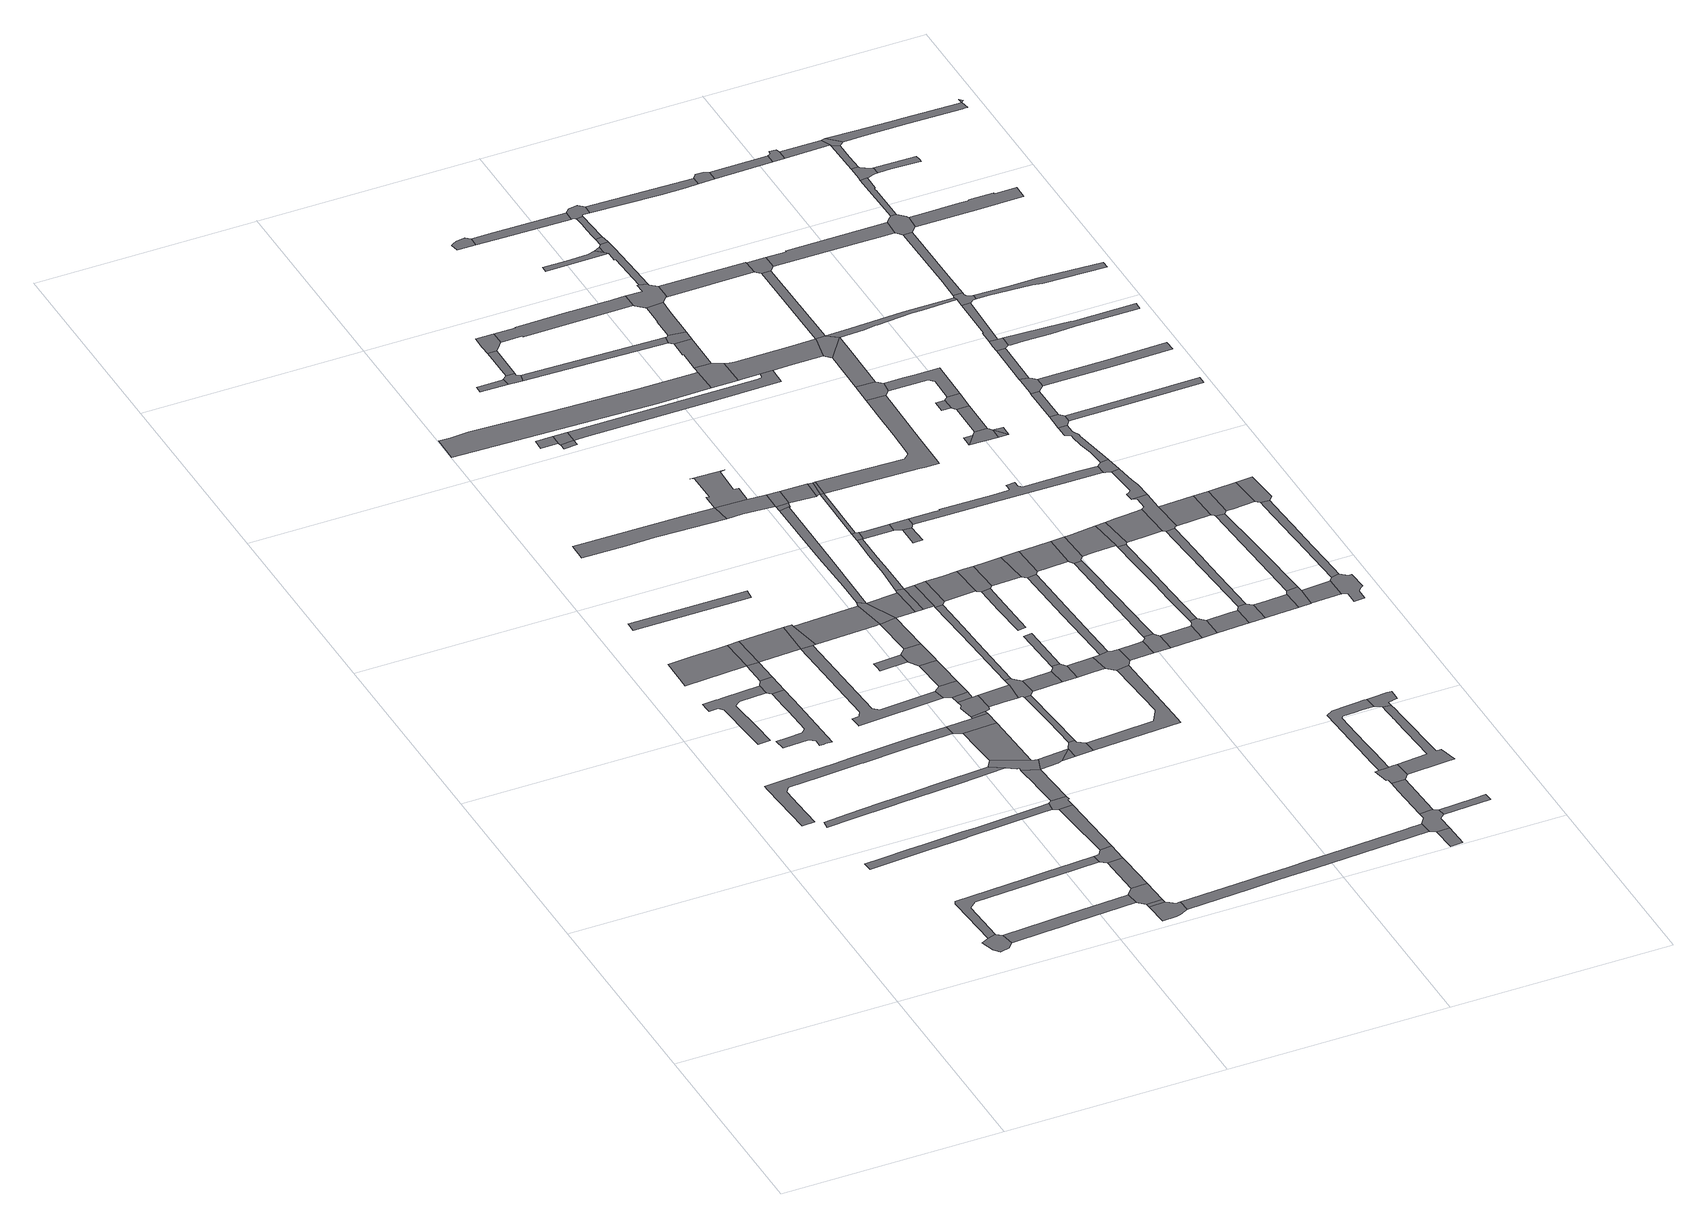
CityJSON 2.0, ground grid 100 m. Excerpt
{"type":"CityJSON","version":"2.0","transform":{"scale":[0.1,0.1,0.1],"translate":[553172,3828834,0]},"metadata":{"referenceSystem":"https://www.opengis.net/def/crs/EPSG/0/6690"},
"CityObjects":{
"road1":{"type":"Road","geometry":[{"type":"MultiSurface","lod":"1","boundaries":[[[0,1,2,3,4,5,6,7]]]}]},
"road2":{"type":"Road","attributes":{"RoadStructureAttribute.sectionType":"1"},"geometry":[{"type":"MultiSurface","lod":"1","boundaries":[[[8,9,10,11,12,13,14,15,16,17,18,19,20,21,22,23,24,25,26]]]}]},
"road3":{"type":"Road","attributes":{"RoadStructureAttribute.sectionType":"1"},"geometry":[{"type":"MultiSurface","lod":"1","boundaries":[[[27,28,29,30,7,6,31,32,33,34]]]}]},
"road4":{"type":"Road","attributes":{"RoadStructureAttribute.sectionType":"1"},"geometry":[{"type":"MultiSurface","lod":"1","boundaries":[[[35,36,37,38,39,40,41,42,43,1,0,44,45,46,47,48,49]]]}]},
"road5":{"type":"Road","attributes":{"RoadStructureAttribute.sectionType":"1"},"geometry":[{"type":"MultiSurface","lod":"1","boundaries":[[[50,51,52,53,54,55,56,57,58,59,60,61,62,63,64,65]]]}]},
"road6":{"type":"Road","attributes":{"RoadStructureAttribute.sectionType":"1"},"geometry":[{"type":"MultiSurface","lod":"1","boundaries":[[[66,67,68,69,70,71,72,73,74,75,76,77,78,79,80,81,82,83,84,85]]]}]},
"road7":{"type":"Road","attributes":{"RoadStructureAttribute.sectionType":"1"},"geometry":[{"type":"MultiSurface","lod":"1","boundaries":[[[86,87,88,89,90,91,92,93,94,95,96,97,98,99,100,101,102,103,104]]]}]},
"road8":{"type":"Road","attributes":{"RoadStructureAttribute.sectionType":"1"},"geometry":[{"type":"MultiSurface","lod":"1","boundaries":[[[105,106,107,108,109,110,111,112]]]}]},
"road9":{"type":"Road","attributes":{"RoadStructureAttribute.sectionType":"1"},"geometry":[{"type":"MultiSurface","lod":"1","boundaries":[[[113,114,115,116,117,118,119,120,121,122,123,124,125,126]]]}]},
"road10":{"type":"Road","geometry":[{"type":"MultiSurface","lod":"1","boundaries":[[[127,128,8,26,96,95]]]}]},
"road11":{"type":"Road","attributes":{"RoadStructureAttribute.sectionType":"1"},"geometry":[{"type":"MultiSurface","lod":"1","boundaries":[[[129,112,128,127]]]}]},
"road12":{"type":"Road","geometry":[{"type":"MultiSurface","lod":"1","boundaries":[[[130,105,112,129]]]}]},
"road13":{"type":"Road","attributes":{"RoadStructureAttribute.sectionType":"1"},"geometry":[{"type":"MultiSurface","lod":"1","boundaries":[[[131,132,133,134]]]}]},
"road14":{"type":"Road","attributes":{"RoadStructureAttribute.sectionType":"1"},"geometry":[{"type":"MultiSurface","lod":"1","boundaries":[[[135,136,137,138]]]}]},
"road15":{"type":"Road","geometry":[{"type":"MultiSurface","lod":"1","boundaries":[[[139,140,27,34,136,135]]]}]},
"road16":{"type":"Road","geometry":[{"type":"MultiSurface","lod":"1","boundaries":[[[141,142,138,137,143,144,145,146,147]]]}]},
"road17":{"type":"Road","attributes":{"RoadStructureAttribute.sectionType":"1"},"geometry":[{"type":"MultiSurface","lod":"1","boundaries":[[[148,130,129,149,150]]]}]},
"road18":{"type":"Road","attributes":{"RoadStructureAttribute.sectionType":"1"},"geometry":[{"type":"MultiSurface","lod":"1","boundaries":[[[151,152,153,154,140,139]]]}]},
"road19":{"type":"Road","geometry":[{"type":"MultiSurface","lod":"1","boundaries":[[[155,156,157,35,49,153,152]]]}]},
"road20":{"type":"Road","attributes":{"RoadStructureAttribute.sectionType":"1"},"geometry":[{"type":"MultiSurface","lod":"1","boundaries":[[[158,159,160,156,155]]]}]},
"road21":{"type":"Road","geometry":[{"type":"MultiSurface","lod":"1","boundaries":[[[161,162,163,164,50,65,159,158]]]}]},
"road22":{"type":"Road","geometry":[{"type":"MultiSurface","lod":"1","boundaries":[[[165,148,150,166,167,168]]]}]},
"road23":{"type":"Road","attributes":{"RoadStructureAttribute.sectionType":"1"},"geometry":[{"type":"MultiSurface","lod":"1","boundaries":[[[169,170,166,150,171,172,173,174,175,176,177]]]}]},
"road24":{"type":"Road","attributes":{"RoadStructureAttribute.sectionType":"1"},"geometry":[{"type":"MultiSurface","lod":"1","boundaries":[[[178,179,180,181,182,183,184,185]]]}]},
"road25":{"type":"Road","geometry":[{"type":"MultiSurface","lod":"1","boundaries":[[[186,113,126,187,188,189,190,191,192,193]]]}]},
"road26":{"type":"Road","attributes":{"RoadStructureAttribute.sectionType":"1"},"geometry":[{"type":"MultiSurface","lod":"1","boundaries":[[[189,194,195,164,163,190]]]}]},
"road27":{"type":"Road","attributes":{"RoadStructureAttribute.sectionType":"1"},"geometry":[{"type":"MultiSurface","lod":"1","boundaries":[[[196,197,198,199,186,193]]]}]},
"road28":{"type":"Road","geometry":[{"type":"MultiSurface","lod":"1","boundaries":[[[200,201,66,85,198,197]]]}]},
"road29":{"type":"Road","attributes":{"RoadStructureAttribute.sectionType":"1"},"geometry":[{"type":"MultiSurface","lod":"1","boundaries":[[[202,203,204,205]]]}]},
"road30":{"type":"Road","geometry":[{"type":"MultiSurface","lod":"1","boundaries":[[[206,207,208,209,210]]]}]},
"road31":{"type":"Road","attributes":{"RoadStructureAttribute.sectionType":"1"},"geometry":[{"type":"MultiSurface","lod":"1","boundaries":[[[211,212,168,167,213,214,215,216]]]}]},
"road32":{"type":"Road","attributes":{"RoadStructureAttribute.sectionType":"1"},"geometry":[{"type":"MultiSurface","lod":"1","boundaries":[[[217,218,201,200]]]}]},
"road33":{"type":"Road","attributes":{"RoadStructureAttribute.sectionType":"1"},"geometry":[{"type":"MultiSurface","lod":"1","boundaries":[[[219,191,190,220,221]]]}]},
"road34":{"type":"Road","geometry":[{"type":"MultiSurface","lod":"1","boundaries":[[[222,223,224,225,226,218,217,227,228]]]}]},
"road35":{"type":"Road","geometry":[{"type":"MultiSurface","lod":"1","boundaries":[[[229,230,177,176,231,232,233,234]]]}]},
"road36":{"type":"Road","attributes":{"RoadStructureAttribute.sectionType":"1"},"geometry":[{"type":"MultiSurface","lod":"1","boundaries":[[[234,233,224,223]]]}]},
"road37":{"type":"Road","geometry":[{"type":"MultiSurface","lod":"1","boundaries":[[[235,236,237,238]]]}]},
"road38":{"type":"Road","attributes":{"RoadStructureAttribute.sectionType":"1"},"geometry":[{"type":"MultiSurface","lod":"1","boundaries":[[[205,204,238,237,239]]]}]},
"road39":{"type":"Road","attributes":{"RoadStructureAttribute.sectionType":"1"},"geometry":[{"type":"MultiSurface","lod":"1","boundaries":[[[240,241,242,230,229]]]}]},
"road40":{"type":"Road","attributes":{"RoadStructureAttribute.sectionType":"1"},"geometry":[{"type":"MultiSurface","lod":"1","boundaries":[[[219,221,243]]]}]},
"road41":{"type":"Road","attributes":{"RoadStructureAttribute.sectionType":"1"},"geometry":[{"type":"MultiSurface","lod":"1","boundaries":[[[244,245,246,247,248]]]}]},
"road42":{"type":"Road","geometry":[{"type":"MultiSurface","lod":"1","boundaries":[[[249,250,251,206,210,242,241]]]}]},
"road43":{"type":"Road","attributes":{"RoadStructureAttribute.sectionType":"1"},"geometry":[{"type":"MultiSurface","lod":"1","boundaries":[[[252,216,251,250]]]}]},
"road44":{"type":"Road","attributes":{"RoadStructureAttribute.sectionType":"1"},"geometry":[{"type":"MultiSurface","lod":"1","boundaries":[[[253,254,222,228,255,256]]]}]},
"road45":{"type":"Road","geometry":[{"type":"MultiSurface","lod":"1","boundaries":[[[257,258,259,219,243,260,261,262]]]}]},
"road46":{"type":"Road","geometry":[{"type":"MultiSurface","lod":"1","boundaries":[[[263,248,247,264,265,266,267,268,269]]]}]},
"road47":{"type":"Road","geometry":[{"type":"MultiSurface","lod":"1","boundaries":[[[270,271,211,216,252,272]]]}]},
"road48":{"type":"Road","attributes":{"RoadStructureAttribute.sectionType":"1"},"geometry":[{"type":"MultiSurface","lod":"1","boundaries":[[[273,274,275,276,277,278,279,280,281]]]}]},
"road49":{"type":"Road","attributes":{"RoadStructureAttribute.sectionType":"1"},"geometry":[{"type":"MultiSurface","lod":"1","boundaries":[[[282,283,284,285,259,258]]]}]},
"road50":{"type":"Road","attributes":{"RoadStructureAttribute.sectionType":"1"},"geometry":[{"type":"MultiSurface","lod":"1","boundaries":[[[286,263,269,287]]]}]},
"road51":{"type":"Road","attributes":{"RoadStructureAttribute.sectionType":"1"},"geometry":[{"type":"MultiSurface","lod":"1","boundaries":[[[288,272,252,289]]]}]},
"road52":{"type":"Road","geometry":[{"type":"MultiSurface","lod":"1","boundaries":[[[290,291,292,253,256,293,284,283,294,295]]]}]},
"road53":{"type":"Road","attributes":{"RoadStructureAttribute.sectionType":"1"},"geometry":[{"type":"MultiSurface","lod":"1","boundaries":[[[296,297,298,299,300,301,302,303,147,146,304,305,306,307,308,309,310]]]}]},
"road54":{"type":"Road","geometry":[{"type":"MultiSurface","lod":"1","boundaries":[[[185,184,311,312,313,314,315]]]}]},
"road55":{"type":"Road","geometry":[{"type":"MultiSurface","lod":"1","boundaries":[[[316,317,286,287,318,319,320,321]]]}]},
"road56":{"type":"Road","attributes":{"RoadStructureAttribute.sectionType":"1"},"geometry":[{"type":"MultiSurface","lod":"1","boundaries":[[[322,323,324,325,326,327,328,270,272]]]}]},
"road57":{"type":"Road","attributes":{"RoadStructureAttribute.sectionType":"1"},"geometry":[{"type":"MultiSurface","lod":"1","boundaries":[[[329,330,331,332,333,334,335,336,185,315]]]}]},
"road58":{"type":"Road","attributes":{"RoadStructureAttribute.sectionType":"1"},"geometry":[{"type":"MultiSurface","lod":"1","boundaries":[[[337,338,339,340,341,342,292,291]]]}]},
"road59":{"type":"Road","geometry":[{"type":"MultiSurface","lod":"1","boundaries":[[[343,288,289,344,345]]]}]},
"road60":{"type":"Road","attributes":{"RoadStructureAttribute.sectionType":"1"},"geometry":[{"type":"MultiSurface","lod":"1","boundaries":[[[346,347,295,294,348]]]}]},
"road61":{"type":"Road","attributes":{"RoadStructureAttribute.sectionType":"1"},"geometry":[{"type":"MultiSurface","lod":"1","boundaries":[[[349,345,344,350]]]}]},
"road62":{"type":"Road","attributes":{"RoadStructureAttribute.sectionType":"1"},"geometry":[{"type":"MultiSurface","lod":"1","boundaries":[[[351,352,353,354,355,356,325,324]]]}]},
"road63":{"type":"Road","attributes":{"RoadStructureAttribute.sectionType":"1"},"geometry":[{"type":"MultiSurface","lod":"1","boundaries":[[[357,358,359,343,345,360,361,362,363,364]]]}]},
"road64":{"type":"Road","geometry":[{"type":"MultiSurface","lod":"1","boundaries":[[[314,313,355,354,365]]]}]},
"road65":{"type":"Road","geometry":[{"type":"MultiSurface","lod":"1","boundaries":[[[366,349,350,340,339,367]]]}]},
"road66":{"type":"Road","attributes":{"RoadStructureAttribute.sectionType":"1"},"geometry":[{"type":"MultiSurface","lod":"1","boundaries":[[[368,369,370,371,372,373,374,375,376,262,261]]]}]},
"road67":{"type":"Road","geometry":[{"type":"MultiSurface","lod":"1","boundaries":[[[377,378,379,346,348,380,381]]]}]},
"road68":{"type":"Road","geometry":[{"type":"MultiSurface","lod":"1","boundaries":[[[382,357,364,383,384,385]]]}]},
"road69":{"type":"Road","attributes":{"RoadStructureAttribute.sectionType":"1"},"geometry":[{"type":"MultiSurface","lod":"1","boundaries":[[[365,354,386,387]]]}]},
"road70":{"type":"Road","attributes":{"RoadStructureAttribute.sectionType":"1"},"geometry":[{"type":"MultiSurface","lod":"1","boundaries":[[[388,389,378,377]]]}]},
"road71":{"type":"Road","attributes":{"RoadStructureAttribute.sectionType":"1"},"geometry":[{"type":"MultiSurface","lod":"1","boundaries":[[[266,265,390,391]]]}]},
"road72":{"type":"Road","attributes":{"RoadStructureAttribute.sectionType":"1"},"geometry":[{"type":"MultiSurface","lod":"1","boundaries":[[[392,393,366,367,394]]]}]},
"road73":{"type":"Road","attributes":{"RoadStructureAttribute.sectionType":"1"},"geometry":[{"type":"MultiSurface","lod":"1","boundaries":[[[395,382,385,396]]]}]},
"road74":{"type":"Road","attributes":{"RoadStructureAttribute.sectionType":"1"},"geometry":[{"type":"MultiSurface","lod":"1","boundaries":[[[397,398,399,400,401,402,403,404,405,239,237]]]}]},
"road75":{"type":"Road","attributes":{"RoadStructureAttribute.sectionType":"1"},"geometry":[{"type":"MultiSurface","lod":"1","boundaries":[[[406,381,380,407,408]]]}]},
"road76":{"type":"Road","attributes":{"RoadStructureAttribute.sectionType":"1"},"geometry":[{"type":"MultiSurface","lod":"1","boundaries":[[[409,384,383,410,411]]]}]},
"road77":{"type":"Road","attributes":{"RoadStructureAttribute.sectionType":"1"},"geometry":[{"type":"MultiSurface","lod":"1","boundaries":[[[387,386,412,413,395,414]]]}]},
"road78":{"type":"Road","attributes":{"RoadStructureAttribute.sectionType":"1"},"geometry":[{"type":"MultiSurface","lod":"1","boundaries":[[[415,416,417,418,419,420,421,422]]]}]},
"road79":{"type":"Road","geometry":[{"type":"MultiSurface","lod":"1","boundaries":[[[414,395,396,423]]]}]},
"road80":{"type":"Road","attributes":{"RoadStructureAttribute.sectionType":"1"},"geometry":[{"type":"MultiSurface","lod":"1","boundaries":[[[424,425,426,427,428,429,321,320,430,431,432,433]]]}]},
"road81":{"type":"Road","geometry":[{"type":"MultiSurface","lod":"1","boundaries":[[[434,435,392,394,436,422,421,437]]]}]},
"road82":{"type":"Road","geometry":[{"type":"MultiSurface","lod":"1","boundaries":[[[438,439,440,441]]]}]},
"road83":{"type":"Road","geometry":[{"type":"MultiSurface","lod":"1","boundaries":[[[411,410,438,441,442,443]]]}]},
"road84":{"type":"Road","geometry":[{"type":"MultiSurface","lod":"1","boundaries":[[[444,445,446,447,406,408,448,371,370,449,450]]]}]},
"road85":{"type":"Road","geometry":[{"type":"MultiSurface","lod":"1","boundaries":[[[451,452,453,454,455,456,457,458,459]]]}]},
"road86":{"type":"Road","attributes":{"RoadStructureAttribute.sectionType":"1"},"geometry":[{"type":"MultiSurface","lod":"1","boundaries":[[[460,461,434,437,462,463]]]}]},
"road87":{"type":"Road","attributes":{"RoadStructureAttribute.sectionType":"1"},"geometry":[{"type":"MultiSurface","lod":"1","boundaries":[[[464,465,466,467,468,469,447,446]]]}]},
"road88":{"type":"Road","attributes":{"RoadStructureAttribute.sectionType":"1"},"geometry":[{"type":"MultiSurface","lod":"1","boundaries":[[[470,471,450,449,472]]]}]},
"road89":{"type":"Road","geometry":[{"type":"MultiSurface","lod":"1","boundaries":[[[473,474,281,280,475,476,477,478,479]]]}]},
"road90":{"type":"Road","geometry":[{"type":"MultiSurface","lod":"1","boundaries":[[[480,460,463,467,466,481]]]}]},
"road91":{"type":"Road","attributes":{"RoadStructureAttribute.sectionType":"1"},"geometry":[{"type":"MultiSurface","lod":"1","boundaries":[[[482,483,484,485,473,479,486,487]]]}]},
"road92":{"type":"Road","attributes":{"RoadStructureAttribute.sectionType":"1"},"geometry":[{"type":"MultiSurface","lod":"1","boundaries":[[[488,489,490,491]]]}]},
"road93":{"type":"Road","geometry":[{"type":"MultiSurface","lod":"1","boundaries":[[[492,493,494,391,390,482,487,495,496]]]}]},
"road94":{"type":"Road","geometry":[{"type":"MultiSurface","lod":"1","boundaries":[[[497,498,499,470,472,500,501]]]}]},
"road95":{"type":"Road","geometry":[{"type":"MultiSurface","lod":"1","boundaries":[[[502,503,504,296,310,489,488,505,506,507]]]}]},
"road96":{"type":"Road","attributes":{"RoadStructureAttribute.sectionType":"1"},"geometry":[{"type":"MultiSurface","lod":"1","boundaries":[[[508,509,510,511,512,423,396,513,514,515,516,517,518,519]]]}]},
"road97":{"type":"Road","attributes":{"RoadStructureAttribute.sectionType":"1"},"geometry":[{"type":"MultiSurface","lod":"1","boundaries":[[[520,459,458,521,522,523]]]}]},
"road98":{"type":"Road","attributes":{"RoadStructureAttribute.sectionType":"1"},"geometry":[{"type":"MultiSurface","lod":"1","boundaries":[[[524,525,526,527,528,529,530,492,496]]]}]},
"road99":{"type":"Road","geometry":[{"type":"MultiSurface","lod":"1","boundaries":[[[531,532,533,534,535,536,537]]]}]},
"road100":{"type":"Road","attributes":{"RoadStructureAttribute.sectionType":"1"},"geometry":[{"type":"MultiSurface","lod":"1","boundaries":[[[538,539,540,503,502]]]}]},
"road101":{"type":"Road","attributes":{"RoadStructureAttribute.sectionType":"1"},"geometry":[{"type":"MultiSurface","lod":"1","boundaries":[[[541,542,543,480,481,544,545]]]}]},
"road102":{"type":"Road","attributes":{"RoadStructureAttribute.sectionType":"1"},"geometry":[{"type":"MultiSurface","lod":"1","boundaries":[[[546,547,548,549,550,551,552,553,554,498,497]]]}]},
"road103":{"type":"Road","geometry":[{"type":"MultiSurface","lod":"1","boundaries":[[[555,556,557,558,559,433,432,560,561,526,525,562,563,564,565,566,567]]]}]},
"road104":{"type":"Road","geometry":[{"type":"MultiSurface","lod":"1","boundaries":[[[568,569,570,571,572,573,574,539,538,575]]]}]},
"road105":{"type":"Road","attributes":{"RoadStructureAttribute.sectionType":"1"},"geometry":[{"type":"MultiSurface","lod":"1","boundaries":[[[576,501,500,577]]]}]},
"road106":{"type":"Road","geometry":[{"type":"MultiSurface","lod":"1","boundaries":[[[578,531,537]]]}]},
"road107":{"type":"Road","geometry":[{"type":"MultiSurface","lod":"1","boundaries":[[[579,541,545,551,550,580,581]]]}]},
"road108":{"type":"Road","attributes":{"RoadStructureAttribute.sectionType":"1"},"geometry":[{"type":"MultiSurface","lod":"1","boundaries":[[[582,583,584,585,586,587,588,578,537,536,589,590,591,555,567]]]}]},
"road109":{"type":"Road","attributes":{"RoadStructureAttribute.sectionType":"1"},"geometry":[{"type":"MultiSurface","lod":"1","boundaries":[[[592,593,594,595,507,506]]]}]},
"road110":{"type":"Road","geometry":[{"type":"MultiSurface","lod":"1","boundaries":[[[596,597,598,476,475,599,402,401,600,601,602]]]}]},
"road111":{"type":"Road","attributes":{"RoadStructureAttribute.sectionType":"1"},"geometry":[{"type":"MultiSurface","lod":"1","boundaries":[[[603,604,605,606,607,608,609,610,611,612,613,571,570,614,615,616,617,618,619,620,621,622,623,624]]]}]},
"road112":{"type":"Road","geometry":[{"type":"MultiSurface","lod":"1","boundaries":[[[625,626,627,576,577,628,629]]]}]},
"road113":{"type":"Road","attributes":{"RoadStructureAttribute.sectionType":"1"},"geometry":[{"type":"MultiSurface","lod":"1","boundaries":[[[630,631,632,633,588,587]]]}]},
"road114":{"type":"Road","attributes":{"RoadStructureAttribute.sectionType":"1"},"geometry":[{"type":"MultiSurface","lod":"1","boundaries":[[[634,635,636,637,638,639,632,631]]]}]},
"road115":{"type":"Road","attributes":{"RoadStructureAttribute.sectionType":"1"},"geometry":[{"type":"MultiSurface","lod":"1","boundaries":[[[640,641,642,643,644,645,646,647,648,649,650,651,443,442,652,653,654,655,656]]]}]},
"road116":{"type":"Road","attributes":{"RoadStructureAttribute.sectionType":"1"},"geometry":[{"type":"MultiSurface","lod":"1","boundaries":[[[657,658,659,579,581,660,661]]]}]},
"road117":{"type":"Road","geometry":[{"type":"MultiSurface","lod":"1","boundaries":[[[662,663,523,522,664,665,636,635,666,667,668,669,670,671]]]}]},
"road118":{"type":"Road","attributes":{"RoadStructureAttribute.sectionType":"1"},"geometry":[{"type":"MultiSurface","lod":"1","boundaries":[[[672,673,674,675,676,677,678,679,680,626,625]]]}]},
"road119":{"type":"Road","attributes":{"RoadStructureAttribute.sectionType":"1"},"geometry":[{"type":"MultiSurface","lod":"1","boundaries":[[[681,682,683,684,685,686,687,688,689,568,575,690,691,692,693,694,695,696,697,698,699]]]}]},
"road120":{"type":"Road","attributes":{"RoadStructureAttribute.sectionType":"1"},"geometry":[{"type":"MultiSurface","lod":"1","boundaries":[[[700,701,629,628,702,703]]]}]},
"road121":{"type":"Road","geometry":[{"type":"MultiSurface","lod":"1","boundaries":[[[704,508,519,705,706,707]]]}]},
"road122":{"type":"Road","attributes":{"RoadStructureAttribute.sectionType":"1"},"geometry":[{"type":"MultiSurface","lod":"1","boundaries":[[[708,563,562,709,710,711]]]}]},
"road123":{"type":"Road","geometry":[{"type":"MultiSurface","lod":"1","boundaries":[[[712,657,661,677,676,713]]]}]},
"road124":{"type":"Road","attributes":{"RoadStructureAttribute.sectionType":"1"},"geometry":[{"type":"MultiSurface","lod":"1","boundaries":[[[714,715,716,704,707]]]}]},
"road125":{"type":"Road","geometry":[{"type":"MultiSurface","lod":"1","boundaries":[[[717,718,719]]]}]},
"road126":{"type":"Road","geometry":[{"type":"MultiSurface","lod":"1","boundaries":[[[720,602,601,716,715]]]}]},
"road127":{"type":"Road","geometry":[{"type":"MultiSurface","lod":"1","boundaries":[[[721,722,723,724,725,726,727,728,729,603,624,730,681,699]]]}]},
"road128":{"type":"Road","geometry":[{"type":"MultiSurface","lod":"1","boundaries":[[[731,732,700,703,733,734]]]}]},
"road129":{"type":"Road","geometry":[{"type":"MultiSurface","lod":"1","boundaries":[[[735,719,718,736,737,738]]]}]},
"road130":{"type":"Road","geometry":[{"type":"MultiSurface","lod":"1","boundaries":[[[739,740,741,742]]]}]},
"road131":{"type":"Road","attributes":{"RoadStructureAttribute.sectionType":"1"},"geometry":[{"type":"MultiSurface","lod":"1","boundaries":[[[743,744,745,712,713,746,747]]]}]},
"road132":{"type":"Road","attributes":{"RoadStructureAttribute.sectionType":"1"},"geometry":[{"type":"MultiSurface","lod":"1","boundaries":[[[748,749,750,706,705,751,752,753,754]]]}]},
"road133":{"type":"Road","attributes":{"RoadStructureAttribute.sectionType":"1"},"geometry":[{"type":"MultiSurface","lod":"1","boundaries":[[[755,602,720,756]]]}]},
"road134":{"type":"Road","attributes":{"RoadStructureAttribute.sectionType":"1"},"geometry":[{"type":"MultiSurface","lod":"1","boundaries":[[[757,735,738,758]]]}]},
"road135":{"type":"Road","attributes":{"RoadStructureAttribute.sectionType":"1"},"geometry":[{"type":"MultiSurface","lod":"1","boundaries":[[[759,760,761,762,763,764,765,766,732,731]]]}]},
"road136":{"type":"Road","geometry":[{"type":"MultiSurface","lod":"1","boundaries":[[[737,736,767]]]}]},
"road137":{"type":"Road","geometry":[{"type":"MultiSurface","lod":"1","boundaries":[[[768,737,767]]]}]},
"road138":{"type":"Road","geometry":[{"type":"MultiSurface","lod":"1","boundaries":[[[753,742,741,757,758,754]]]}]},
"road139":{"type":"Road","attributes":{"RoadStructureAttribute.sectionType":"1"},"geometry":[{"type":"MultiSurface","lod":"1","boundaries":[[[769,770,734,733,771,772]]]}]},
"road140":{"type":"Road","attributes":{"RoadStructureAttribute.sectionType":"1"},"geometry":[{"type":"MultiSurface","lod":"1","boundaries":[[[671,670,773,774,775,776]]]}]},
"road141":{"type":"Road","geometry":[{"type":"MultiSurface","lod":"1","boundaries":[[[711,710,755,756,777,778]]]}]},
"road142":{"type":"Road","geometry":[{"type":"MultiSurface","lod":"1","boundaries":[[[779,780,781,782,783,743,747,763,762,784,785,786]]]}]},
"road143":{"type":"Road","geometry":[{"type":"MultiSurface","lod":"1","boundaries":[[[787,788,769,772,789,790]]]}]},
"road144":{"type":"Road","attributes":{"RoadStructureAttribute.sectionType":"1"},"geometry":[{"type":"MultiSurface","lod":"1","boundaries":[[[791,792,793,794,795,796,797,798,780,779]]]}]},
"road145":{"type":"Road","geometry":[{"type":"MultiSurface","lod":"1","boundaries":[[[799,800,656,655,801,794,793]]]}]},
"road146":{"type":"Road","attributes":{"RoadStructureAttribute.sectionType":"1"},"geometry":[{"type":"MultiSurface","lod":"1","boundaries":[[[802,786,785,803]]]}]},
"road147":{"type":"Road","attributes":{"RoadStructureAttribute.sectionType":"1"},"geometry":[{"type":"MultiSurface","lod":"1","boundaries":[[[804,805,806,807,808,809,810,811,812,813,814,815,816,817,800,799,818,819,820,821,822,823]]]}]},
"road148":{"type":"Road","attributes":{"RoadStructureAttribute.sectionType":"1"},"geometry":[{"type":"MultiSurface","lod":"1","boundaries":[[[824,825,826,720,715,827,828,829,830,831,832,833]]]}]},
"road149":{"type":"Road","attributes":{"RoadStructureAttribute.sectionType":"1"},"geometry":[{"type":"MultiSurface","lod":"1","boundaries":[[[834,835,836,788,787,837,838,839]]]}]},
"road150":{"type":"Road","attributes":{"RoadStructureAttribute.sectionType":"1"},"geometry":[{"type":"MultiSurface","lod":"1","boundaries":[[[840,841,790,789,842,843]]]}]},
"road151":{"type":"Road","geometry":[{"type":"MultiSurface","lod":"1","boundaries":[[[844,804,823,845,846,847]]]}]},
"road152":{"type":"Road","attributes":{"RoadStructureAttribute.sectionType":"1"},"geometry":[{"type":"MultiSurface","lod":"1","boundaries":[[[848,844,847,849,850]]]}]},
"road153":{"type":"Road","geometry":[{"type":"MultiSurface","lod":"1","boundaries":[[[851,802,803,852,834,839,853]]]}]},
"road154":{"type":"Road","geometry":[{"type":"MultiSurface","lod":"1","boundaries":[[[854,855,856,857,776,775,858,859]]]}]},
"road155":{"type":"Road","geometry":[{"type":"MultiSurface","lod":"1","boundaries":[[[860,861,862,863,848,850,864,865,866,867,868]]]}]},
"road156":{"type":"Road","geometry":[{"type":"MultiSurface","lod":"1","boundaries":[[[869,870,871,840,843,872,873,874,875,876,877,878,879,880,881,882,883]]]}]},
"road157":{"type":"Road","attributes":{"RoadStructureAttribute.sectionType":"1"},"geometry":[{"type":"MultiSurface","lod":"1","boundaries":[[[884,860,868,885,886]]]}]},
"road158":{"type":"Road","attributes":{"RoadStructureAttribute.sectionType":"1"},"geometry":[{"type":"MultiSurface","lod":"1","boundaries":[[[887,888,778,777,889,890,891,892,893]]]}]},
"road159":{"type":"Road","attributes":{"RoadStructureAttribute.sectionType":"1"},"geometry":[{"type":"MultiSurface","lod":"1","boundaries":[[[894,895,851,853,896,897,898]]]}]},
"road160":{"type":"Road","attributes":{"RoadStructureAttribute.sectionType":"1"},"geometry":[{"type":"MultiSurface","lod":"1","boundaries":[[[899,900,901,902,871,870,903,904,905,906,907]]]}]},
"road161":{"type":"Road","geometry":[{"type":"MultiSurface","lod":"1","boundaries":[[[908,909,884,886,910,911,912]]]}]},
"road162":{"type":"Road","attributes":{"RoadStructureAttribute.sectionType":"1"},"geometry":[{"type":"MultiSurface","lod":"1","boundaries":[[[913,914,915,908,912,916,917,918]]]}]},
"road163":{"type":"Road","attributes":{"RoadStructureAttribute.sectionType":"1"},"geometry":[{"type":"MultiSurface","lod":"1","boundaries":[[[859,858,919,920]]]}]},
"road164":{"type":"Road","geometry":[{"type":"MultiSurface","lod":"1","boundaries":[[[921,894,898,899,907,922]]]}]},
"road165":{"type":"Road","geometry":[{"type":"MultiSurface","lod":"1","boundaries":[[[923,924,833,832,925,913,918,926,927,928,929,930,931,932,933,934]]]}]},
"road166":{"type":"Road","attributes":{"RoadStructureAttribute.sectionType":"1"},"geometry":[{"type":"MultiSurface","lod":"1","boundaries":[[[935,846,845,936,937,938]]]}]},
"road167":{"type":"Road","attributes":{"RoadStructureAttribute.sectionType":"1"},"geometry":[{"type":"MultiSurface","lod":"1","boundaries":[[[939,940,941,923,934,942,943,944]]]}]},
"road168":{"type":"Road","geometry":[{"type":"MultiSurface","lod":"1","boundaries":[[[945,946,947,920,919,948,949,950,951]]]}]},
"road169":{"type":"Road","attributes":{"RoadStructureAttribute.sectionType":"1"},"geometry":[{"type":"MultiSurface","lod":"1","boundaries":[[[952,866,865,953,954,955]]]}]},
"road170":{"type":"Road","geometry":[{"type":"MultiSurface","lod":"1","boundaries":[[[956,957,958,893,892,959,939,944,960,961,962,963,964,965]]]}]},
"road171":{"type":"Road","attributes":{"RoadStructureAttribute.sectionType":"1"},"geometry":[{"type":"MultiSurface","lod":"1","boundaries":[[[966,967,968,911,910,969,970,971,972,973,974,975]]]}]},
"road172":{"type":"Road","attributes":{"RoadStructureAttribute.sectionType":"1"},"geometry":[{"type":"MultiSurface","lod":"1","boundaries":[[[976,956,965,977,978,979,980,981,982]]]}]},
"road173":{"type":"Road","attributes":{"RoadStructureAttribute.sectionType":"1"},"geometry":[{"type":"MultiSurface","lod":"1","boundaries":[[[949,948,983,984]]]}]},
"road174":{"type":"Road","geometry":[{"type":"MultiSurface","lod":"1","boundaries":[[[985,986,987,988,989,976,982,990,991,992,993,994]]]}]},
"road175":{"type":"Road","attributes":{"RoadStructureAttribute.sectionType":"1"},"geometry":[{"type":"MultiSurface","lod":"1","boundaries":[[[995,996,988,987,997,998,999]]]}]},
"road176":{"type":"Road","attributes":{"RoadStructureAttribute.sectionType":"1"},"geometry":[{"type":"MultiSurface","lod":"1","boundaries":[[[1000,1001,929,928,1002,1003,1004,1005,1006,1007]]]}]},
"road177":{"type":"Road"},
"road178":{"type":"Road","geometry":[{"type":"MultiSurface","lod":"1","boundaries":[[[1008,984,983,995,999,1009,1010]]]}]},
"road179":{"type":"Road","geometry":[{"type":"MultiSurface","lod":"1","boundaries":[[[1011,1012,1013,1014,1015,994,993]]]}]},
"road180":{"type":"Road","attributes":{"RoadStructureAttribute.sectionType":"1"},"geometry":[{"type":"MultiSurface","lod":"1","boundaries":[[[1016,1017,1018,1019,1020,1021,1022,1023,1024,962,961,1025,1026,1027,1028,1029]]]}]},
"road181":{"type":"Road","attributes":{"RoadStructureAttribute.sectionType":"1"},"geometry":[{"type":"MultiSurface","lod":"1","boundaries":[[[1030,1031,1032,1033,1034,1008,1010,1035,1036,1037,1038,1039,1040,1041]]]}]},
"road182":{"type":"Road","geometry":[{"type":"MultiSurface","lod":"1","boundaries":[[[1042,1043,1041,1044]]]}]}
},
"vertices":[
[558,250,0],[521,237,0],[485,218,0],[506,157,0],[527,132,0],[569,140,0],[594,168,0],[583,230,0],
[443,2215,0],[280,2205,0],[247,2203,0],[243,2202,0],[179,2198,0],[181,2167,0],[183,2143,0],[224,2146,0],[242,2128,0],[257,1936,0],[264,1853,0],[319,1857,0],[319,1861,0],[310,1962,0],[297,2129,0],[297,2132,0],[313,2145,0],[323,2152,0],[447,2160,0],
[1163,266,0],[887,249,0],[838,246,0],[788,243,0],[748,177,0],[822,182,0],[895,187,0],[1168,204,0],
[1152,567,0],[988,557,0],[938,554,0],[832,547,0],[513,527,0],[507,518,0],[504,512,0],[503,509,0],[504,494,0],[548,457,0],[583,488,0],[842,503,0],[920,507,0],[957,509,0],[1155,521,0],
[1146,976,0],[1100,972,0],[813,952,0],[743,948,0],[568,936,0],[496,932,0],[380,925,0],[294,920,0],[297,874,0],[380,880,0],[437,884,0],[562,892,0],[741,904,0],[752,905,0],[1083,929,0],[1141,933,0],
[1002,1634,0],[882,1628,0],[825,1624,0],[559,1605,0],[480,1599,0],[386,1593,0],[175,1579,0],[160,1578,0],[161,1552,0],[180,1265,0],[238,1269,0],[229,1406,0],[226,1506,0],[243,1529,0],[386,1539,0],[581,1552,0],[592,1553,0],[771,1565,0],[892,1573,0],[1005,1582,0],
[388,1788,0],[460,1793,0],[484,1771,0],[485,1738,0],[502,1738,0],[512,1739,0],[540,1740,0],[527,2016,0],[524,2075,0],[520,2147,0],[466,2144,0],[470,2046,0],[472,2010,0],[479,1867,0],[457,1847,0],[456,1847,0],[389,1843,0],[339,1840,0],[343,1785,0],
[445,2525,0],[398,2522,0],[285,2516,0],[173,2509,0],[171,2345,0],[442,2362,0],[449,2362,0],[455,2363,0],
[1035,1310,0],[788,1292,0],[668,1283,0],[618,1279,0],[533,1272,0],[383,1259,0],[271,1249,0],[266,1212,0],[383,1221,0],[573,1235,0],[612,1238,0],[678,1242,0],[883,1256,0],[1093,1273,0],
[515,2248,0],[461,2245,0],
[510,2365,0],
[500,2528,0],
[677,2784,0],[682,2830,0],[149,2833,0],[148,2782,0],
[1272,178,0],[1201,174,0],[1202,153,0],[1274,157,0],
[1265,303,0],[1192,299,0],
[1311,128,0],[1289,145,0],[1210,40,0],[1275,45,0],[1295,52,0],[1334,70,0],[1331,129,0],
[704,2540,0],[522,2366,0],[704,2374,0],
[1255,475,0],[1253,505,0],[1183,501,0],[1185,457,0],
[1247,599,0],[1194,596,0],[1177,569,0],
[1228,925,0],[1166,921,0],[1173,840,0],
[1226,966,0],[1233,967,0],[1232,990,0],[1163,986,0],
[743,2542,0],[759,2377,0],[772,2377,0],[743,2527,0],
[810,1856,0],[785,1879,0],[730,1876,0],[714,1850,0],[683,1848,0],[686,1800,0],[686,1793,0],[1077,1819,0],[1067,1873,0],
[669,3411,0],[178,3413,0],[177,3325,0],[376,3325,0],[505,3325,0],[522,3325,0],[823,3317,0],[811,3407,0],
[1059,1347,0],[1135,1246,0],[1146,1247,0],[1143,1231,0],[1218,1204,0],[1238,1269,0],[1215,1273,0],[1210,1274,0],
[1153,1114,0],[1153,1112,0],
[1201,1471,0],[1196,1569,0],[1042,1562,0],[1051,1457,0],
[1192,1644,0],[1124,1640,0],
[358,4136,0],[356,4082,0],[434,4082,0],[434,4136,0],
[1051,2163,0],[925,2154,0],[927,2125,0],[929,2099,0],[1055,2108,0],
[1040,2544,0],[1035,2543,0],[1008,2388,0],[1052,2389,0],[1056,2389,0],[1067,2389,0],
[1191,1663,0],[1122,1651,0],
[1380,1283,0],[1303,1212,0],[1321,1220,0],
[1210,1775,0],[1185,1773,0],[1116,1767,0],[1119,1740,0],[1109,1722,0],[1209,1666,0],[1216,1684,0],
[1177,1904,0],[1097,1899,0],[1094,1814,0],[1096,1813,0],[1112,1808,0],[1183,1813,0],
[439,4038,0],[501,4043,0],[500,4075,0],[438,4069,0],
[500,4136,0],
[1170,2006,0],[1166,2067,0],[1086,2062,0],
[1384,1224,0],
[422,4578,0],[305,4577,0],[305,4542,0],[428,4538,0],[425,4578,0],
[1165,2085,0],[1157,2198,0],[1080,2193,0],
[1144,2403,0],
[1355,1785,0],[1273,1779,0],[1280,1686,0],[1350,1689,0],
[1430,1313,0],[1429,1325,0],[1402,1323,0],[1425,1226,0],[1466,1229,0],[1462,1289,0],
[445,4595,0],[465,4537,0],[492,4537,0],[500,4573,0],[495,4577,0],[485,4583,0],[485,4595,0],
[1047,2569,0],[1041,2548,0],[1080,2546,0],
[889,4283,0],[504,4296,0],[142,4311,0],[59,4306,0],[7,4308,0],[4,4181,0],[919,4158,0],[1157,4162,0],[1155,4284,0],
[1417,1490,0],[1404,1683,0],[1376,1680,0],[1390,1488,0],
[445,4768,0],[486,4768,0],
[1224,2557,0],[1232,2407,0],
[1385,1820,0],[1382,1823,0],[1353,1821,0],[1368,1690,0],[1421,1703,0],[1415,1788,0],
[2445,196,0],[2388,193,0],[2383,193,0],[2081,173,0],[1923,164,0],[1828,158,0],[1703,151,0],[1649,148,0],[1620,89,0],[1759,98,0],[1839,103,0],[1863,104,0],[1922,106,0],[2364,131,0],[2449,136,0],
[896,3319,0],[1028,3312,0],[1037,3312,0],[1039,3399,0],[955,3402,0],
[445,4880,0],[445,4816,0],[506,4792,0],[519,4808,0],[526,4816,0],[526,4880,0],
[1082,2842,0],[1082,2882,0],[1085,3282,0],[1040,3275,0],[1041,2957,0],[1042,2882,0],[1046,2694,0],
[957,3487,0],[935,3489,0],[939,3622,0],[962,3625,0],[810,3630,0],[826,3628,0],[828,3485,0],[811,3486,0],
[1368,2103,0],[1362,2234,0],[1354,2402,0],[1319,2400,0],[1331,2196,0],[1337,2101,0],
[1225,2573,0],[1268,2409,0],[1260,2571,0],
[1550,1797,0],[1538,1796,0],[1559,1711,0],
[1308,2575,0],[1319,2412,0],
[1090,3282,0],[1093,3302,0],[1093,3303,0],[1096,3308,0],[1040,3307,0],[1040,3282,0],
[1233,2954,0],[1232,2841,0],[1231,2706,0],[1259,2633,0],[1258,2724,0],[1257,2809,0],[1257,2833,0],[1256,2954,0],
[1099,3397,0],
[1359,2578,0],[1369,2423,0],
[1870,1253,0],[1867,1321,0],[1851,1700,0],[1793,1689,0],[1794,1679,0],[1814,1375,0],[1808,1364,0],[1775,1309,0],[1466,1289,0],
[1604,1830,0],[1566,1828,0],[1567,1815,0],[1627,1715,0],[1622,1803,0],
[1234,3004,0],[1262,2954,0],[1264,3001,0],[1248,3004,0],
[1218,3302,0],[1221,3394,0],
[1592,2067,0],[1555,2064,0],
[1136,4519,0],[1142,4558,0],
[1504,2587,0],[1444,2583,0],[1514,2431,0],
[1238,3308,0],[1253,3307,0],
[509,4076,0],[551,4076,0],[1143,4077,0],[1434,4082,0],[1436,4166,0],[1378,4165,0],[1375,4145,0],[1370,4139,0],[1352,4135,0],
[1744,1812,0],[1703,1719,0],[1756,1722,0],
[1288,2997,0],[1398,2955,0],[1398,2998,0],
[1225,3305,0],[1233,3308,0],[1244,3393,0],
[1542,2271,0],[1552,2115,0],[1552,2112,0],[1581,2116,0],[1589,2117,0],[1579,2345,0],[1576,2422,0],[1534,2414,0],
[1256,3393,0],
[1038,4887,0],[1036,4887,0],[875,4886,0],[873,4886,0],[625,4885,0],[625,4881,0],[626,4816,0],[626,4811,0],[1120,4815,0],[1120,4887,0],
[1580,2591,0],[1539,2589,0],[1517,2428,0],[1588,2435,0],
[1431,2941,0],[1430,2841,0],[1474,2844,0],[1471,2938,0],
[1486,2959,0],[1485,2999,0],
[1844,1816,0],[1830,1815,0],[1815,1822,0],[1777,1814,0],[1766,1713,0],[1868,1728,0],[1862,1817,0],
[708,5533,0],[666,5525,0],[647,5513,0],[641,5509,0],[638,5507,0],[645,5470,0],[653,5470,0],[728,5468,0],[728,5513,0],
[1707,2599,0],[1651,2595,0],[1625,2436,0],[1723,2439,0],
[1808,1956,0],[1800,2128,0],[1786,2429,0],[1744,2421,0],[1760,2126,0],[1774,1878,0],
[1974,1824,0],[1948,1822,0],[1979,1733,0],
[1156,4318,0],[1156,4301,0],[1279,4163,0],[1277,4293,0],[1237,4314,0],[1234,4316,0],[1232,4317,0],
[1790,2603,0],[1798,2447,0],
[1155,4504,0],[1156,4503,0],[1154,4420,0],[1158,4419,0],[1234,4490,0],[1234,4503,0],
[2534,122,0],[2476,119,0],[2484,6,0],[2540,10,0],
[1158,4567,0],[1152,4560,0],[1150,4557,0],[1234,4521,0],[1234,4556,0],
[2034,1854,0],[1991,1852,0],[1992,1839,0],[2056,1737,0],[2052,1829,0],
[2527,267,0],[2468,264,0],[2470,229,0],[2530,197,0],[2553,217,0],[2550,255,0],
[1687,3815,0],[1685,3689,0],[1682,3550,0],[1680,3408,0],[1651,3380,0],[1265,3307,0],[1678,3294,0],[1699,3294,0],[1763,3292,0],[1764,3328,0],[1767,3481,0],[1772,3813,0],
[831,5514,0],[854,5467,0],[1152,5462,0],[1153,5510,0],
[1236,4715,0],[1238,4781,0],[1162,4777,0],[1162,4681,0],[1162,4669,0],[1158,4669,0],[1158,4585,0],
[1143,5222,0],[1109,5214,0],[1011,5211,0],[904,5212,0],[904,5181,0],[1187,5184,0],[1171,5198,0],
[2517,504,0],[2456,501,0],[2459,444,0],
[1938,2611,0],[1880,2608,0],[1822,2605,0],[1843,2450,0],[1941,2456,0],
[2031,1899,0],[2020,2046,0],[2013,2143,0],[1997,2365,0],[1992,2433,0],[1956,2431,0],[1974,2140,0],[1982,1996,0],[1990,1862,0],
[1204,4933,0],[1201,4932,0],[1195,4932,0],[1197,4889,0],[1197,4888,0],[1125,4811,0],[1160,4779,0],[1270,4816,0],[1269,4889,0],[1268,4889,0],[1239,4916,0],[1238,4924,0],[1238,4926,0],
[2533,612,0],[2510,610,0],[2494,609,0],[2449,604,0],[2431,601,0],[2445,529,0],[2455,531,0],[2540,532,0],
[2197,1838,0],[2201,1744,0],
[1171,5237,0],
[2000,2615,0],[1991,2444,0],[2006,2461,0],
[1235,4975,0],[1233,5027,0],[1230,5087,0],[1227,5149,0],[1224,5208,0],[1220,5255,0],[1184,5253,0],[1187,5176,0],[1189,5134,0],[1194,5134,0],
[2720,227,0],[2770,230,0],[2767,270,0],[2720,264,0],
[1563,4283,0],[1323,4283,0],[1301,4288,0],[1294,4164,0],[1525,4167,0],[1663,4169,0],[1687,4287,0],
[2618,1072,0],[2606,1071,0],[2566,1069,0],[2524,1066,0],[2457,1061,0],[2425,1041,0],[2432,915,0],[2439,780,0],[2443,715,0],[2444,701,0],[2444,686,0],[2487,728,0],[2486,738,0],[2485,748,0],[2483,791,0],[2477,882,0],[2470,999,0],[2482,1009,0],[2534,1011,0],[2567,1013,0],[2599,1014,0],[2622,1015,0],
[2239,1874,0],[2208,1871,0],[2209,1856,0],[2271,1747,0],[2267,1844,0],
[1217,5286,0],[1213,5297,0],[1182,5295,0],[1184,5255,0],
[1211,5310,0],[1202,5459,0],[1175,5456,0],[1176,5415,0],[1178,5366,0],[1179,5325,0],
[2323,2999,0],[2252,3000,0],[1998,3001,0],[1983,3014,0],[1982,3041,0],[1942,3038,0],[1943,3008,0],[1935,3003,0],[1866,3003,0],[1625,3005,0],[1625,3000,0],[1605,3000,0],[1642,2957,0],[1851,2956,0],[2157,2953,0],[2336,2952,0],[2333,2999,0],
[2146,2629,0],[2057,2620,0],[2029,2617,0],[2061,2465,0],[2163,2470,0],
[1215,5538,0],[1174,5531,0],[1164,5462,0],[1172,5457,0],[1202,5460,0],[1203,5463,0],[1205,5471,0],[1221,5470,0],[1239,5470,0],[1241,5516,0],
[2226,2081,0],[2222,2157,0],[2214,2283,0],[2204,2450,0],[2203,2461,0],[2164,2458,0],[2173,2331,0],[2187,2155,0],[2194,2051,0],
[2653,996,0],[2654,966,0],[2656,941,0],[2657,922,0],[2658,907,0],[2658,897,0],[2659,889,0],[2659,883,0],[2674,623,0],[2717,544,0],[2760,547,0],[2739,627,0],[2716,626,0],[2695,912,0],[2694,920,0],[2694,931,0],[2693,946,0],[2691,966,0],[2689,991,0],
[2412,1853,0],[2374,1851,0],[2393,1753,0],[2416,1754,0],
[1688,3917,0],[1795,3836,0],[1801,3891,0],[1775,3916,0],
[1660,4889,0],[1270,4810,0],[1662,4812,0],[1660,4883,0],
[2193,2634,0],[2210,2471,0],
[1777,4136,0],[1778,4254,0],[1692,4140,0],
[1930,3411,0],[1928,3357,0],[1971,3411,0],
[1729,4288,0],
[2687,1016,0],[2708,1020,0],[2712,1021,0],[2731,1023,0],[2732,1056,0],[2732,1078,0],[2715,1078,0],[2712,1078,0],[2644,1074,0],[2627,1012,0],
[2461,1881,0],[2426,1876,0],[2491,1758,0],[2486,1859,0],
[1988,3428,0],[2058,3354,0],[2059,3409,0],[2043,3428,0],
[1932,3678,0],[1931,3620,0],[1973,3620,0],[1973,3677,0],
[2364,2652,0],[2284,2644,0],[2242,2640,0],[2292,2475,0],[2375,2480,0],
[2051,3888,0],[1940,3889,0],[1886,3890,0],[1973,3834,0],[1994,3812,0],[1992,3695,0],[2047,3694,0],
[1684,4791,0],[1726,4791,0],
[1990,3600,0],[2045,3599,0],
[2445,2171,0],[2440,2258,0],[2433,2389,0],[2428,2476,0],[2388,2470,0],[2392,2414,0],[2400,2291,0],[2407,2169,0],
[2104,3353,0],
[2105,3408,0],
[2639,1868,0],[2547,1862,0],[2549,1761,0],[2644,1766,0],
[1551,5459,0],[1664,5460,0],[1722,5461,0],[1721,5505,0],
[1748,4813,0],[1748,4883,0],
[2429,2736,0],[2358,2732,0],[2370,2730,0],[2380,2720,0],[2381,2663,0],[2433,2486,0],[2443,2488,0],[2434,2640,0],
[2702,1894,0],[2651,1890,0],[2701,1768,0],[2704,1866,0],
[2425,2815,0],[2418,2855,0],[2404,2945,0],[2368,2940,0],[2375,2850,0],[2380,2790,0],[2370,2782,0],[2355,2772,0],
[2392,3022,0],[2355,3016,0],[2343,2945,0],
[2594,2647,0],[2600,2497,0],
[2305,3307,0],[2305,3277,0],[2305,3256,0],[2305,3248,0],[2307,3248,0],[2313,3247,0],[2319,3244,0],[2322,3242,0],[2325,3238,0],[2328,3233,0],[2329,3219,0],[2336,3161,0],[2349,3096,0],[2352,3049,0],[2385,3065,0],[2360,3221,0],[2360,3223,0],[2359,3231,0],[2344,3261,0],[2344,3307,0],
[2312,4301,0],[2085,4302,0],[1843,4292,0],[1890,4260,0],[1943,4268,0],[1955,4268,0],[2115,4280,0],[2158,4281,0],[2320,4287,0],[2314,4301,0],
[2615,2482,0],[2628,2269,0],[2633,2183,0],[2679,2185,0],[2674,2241,0],[2655,2480,0],
[2839,1875,0],[2714,1867,0],[2705,1769,0],[2840,1775,0],
[2306,3392,0],[2364,3332,0],[2364,3372,0],[2345,3391,0],
[2307,3569,0],[2344,3392,0],[2345,3569,0],
[2661,2649,0],[2608,2492,0],[2668,2495,0],
[1777,5525,0],[1775,5526,0],[1738,5525,0],[1738,5523,0],[1797,5463,0],[1795,5514,0],
[2308,3680,0],[2308,3666,0],[2308,3623,0],[2308,3583,0],[2358,3582,0],[2373,3596,0],[2373,3646,0],[2357,3662,0],[2346,3673,0],
[2919,1878,0],[2891,1905,0],[2854,1895,0],[2842,1775,0],[2855,1772,0],[2860,1770,0],[2865,1763,0],[2865,1705,0],[2913,1708,0],[2913,1748,0],[2915,1763,0],[2925,1776,0],[2932,1781,0],[2942,1786,0],[2937,1879,0],
[2310,3896,0],[2348,3888,0],[2348,3896,0],
[1840,4888,0],[1840,4883,0],[1878,4814,0],[2136,4813,0],[2221,4813,0],[2292,4813,0],[2294,4890,0],
[2789,2657,0],[2696,2651,0],[2698,2496,0],[2701,2496,0],[2800,2504,0],
[2820,2487,0],[2822,2458,0],[2835,2216,0],[2837,2192,0],[2888,1949,0],[2874,2193,0],[2872,2229,0],[2860,2446,0],[2858,2485,0],
[2310,3968,0],[2310,3932,0],[2369,3910,0],[2371,3967,0],[2348,3968,0],
[2320,4243,0],[2316,4030,0],[2311,4030,0],[2349,3980,0],[2358,4243,0],[2359,4243,0],
[2059,5470,0],[2058,5516,0],
[2866,2663,0],[2878,2507,0],
[2318,4319,0],[2317,4313,0],[2320,4277,0],[2373,4254,0],[2378,4257,0],[2390,4257,0],[2390,4285,0],[2381,4286,0],[2364,4298,0],[2360,4301,0],[2360,4304,0],[2360,4319,0],
[2689,3373,0],[2689,3333,0],[2970,3337,0],[2970,3375,0],
[2318,4786,0],[2319,4469,0],[2319,4422,0],[2359,4422,0],[2358,4561,0],[2358,4786,0],
[2076,5540,0],[2075,5524,0],[2074,5523,0],[2114,5471,0],[2113,5522,0],[2112,5525,0],[2108,5539,0],
[2686,3648,0],[2687,3598,0],[2959,3602,0],[2955,3652,0],
[2327,4925,0],[2319,4916,0],[2295,4891,0],[2295,4810,0],[2381,4811,0],[2383,4814,0],[2390,4885,0],[2382,4894,0],[2359,4917,0],[2352,4924,0],
[2683,3950,0],[2669,3951,0],[2631,3955,0],[2381,3910,0],[2441,3910,0],[2559,3909,0],[2668,3912,0],[2684,3913,0],[2959,3913,0],[2961,3950,0],
[2324,5202,0],[2350,5109,0],[2350,5111,0],[2350,5127,0],[2354,5128,0],[2355,5199,0],[2355,5203,0],
[2319,5476,0],[2300,5521,0],
[2395,5257,0],[2359,5285,0],[2355,5288,0],[2323,5288,0],[2324,5218,0],[2360,5204,0],[2386,5214,0],[2406,5217,0],[2408,5217,0],[2407,5257,0],
[2320,5473,0],[2320,5462,0],[2354,5364,0],[2353,5365,0],[2353,5452,0],
[2680,4280,0],[2545,4279,0],[2445,4258,0],[2638,4247,0],[2680,4240,0],[2964,4228,0],[2965,4228,0],[2964,4263,0],
[2321,5524,0],[2357,5456,0],[2376,5472,0],
[2468,5218,0],[2601,5214,0],[2603,5214,0],[2602,5234,0],[2600,5254,0],
[2772,4883,0],[2772,4891,0],[2674,4891,0],[2660,4891,0],[2659,4886,0],[2654,4886,0],[2653,4886,0],[2618,4886,0],[2432,4885,0],[2675,4815,0],[2761,4815,0],[2762,4815,0],[2871,4814,0],[2873,4884,0],
[2913,5510,0],[2668,5515,0],[2603,5517,0],[2450,5520,0],[2330,5524,0],[2476,5473,0],[2668,5472,0],[2912,5470,0],[2915,5470,0],[2929,5470,0],[2933,5470,0],[2926,5510,0],
[2925,5535,0],[2925,5514,0],[2938,5520,0]
]}
